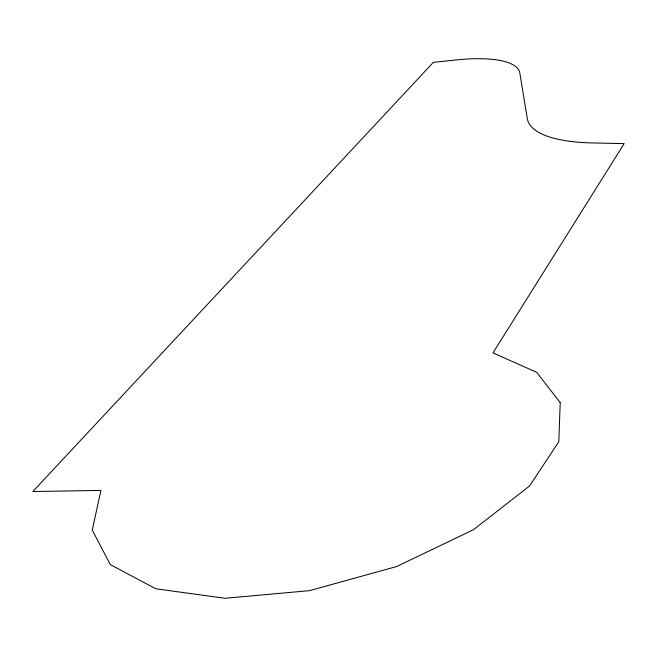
<?xml version="1.0" encoding="UTF-8"?>
<svg xmlns="http://www.w3.org/2000/svg" width="657" height="657" viewBox="0 0 657 657"><rect width="100%" height="100%" fill="white"/><g stroke="black" fill="none" stroke-linecap="round" stroke-linejoin="round"><path stroke-width="0.99" d="M560.224 402.618L558.795 441.75L529.599 485.901L473.598 529.624L396.688 566.523L309.447 590.668L225.031 598.281L155.766 588.771L110.294 564.568L92.259 530.1L100.915 490.418L32.85 491.526L433.357 62.366L455.966 59.968A95.988 28.933 -13.2 0 1 519.835 73.075L527.341 118.769A133.305 42.894 -10.9 0 0 592.162 142.93L624.15 143.628L492.988 352.899L536.662 372.297L560.224 402.618"/></g></svg>
